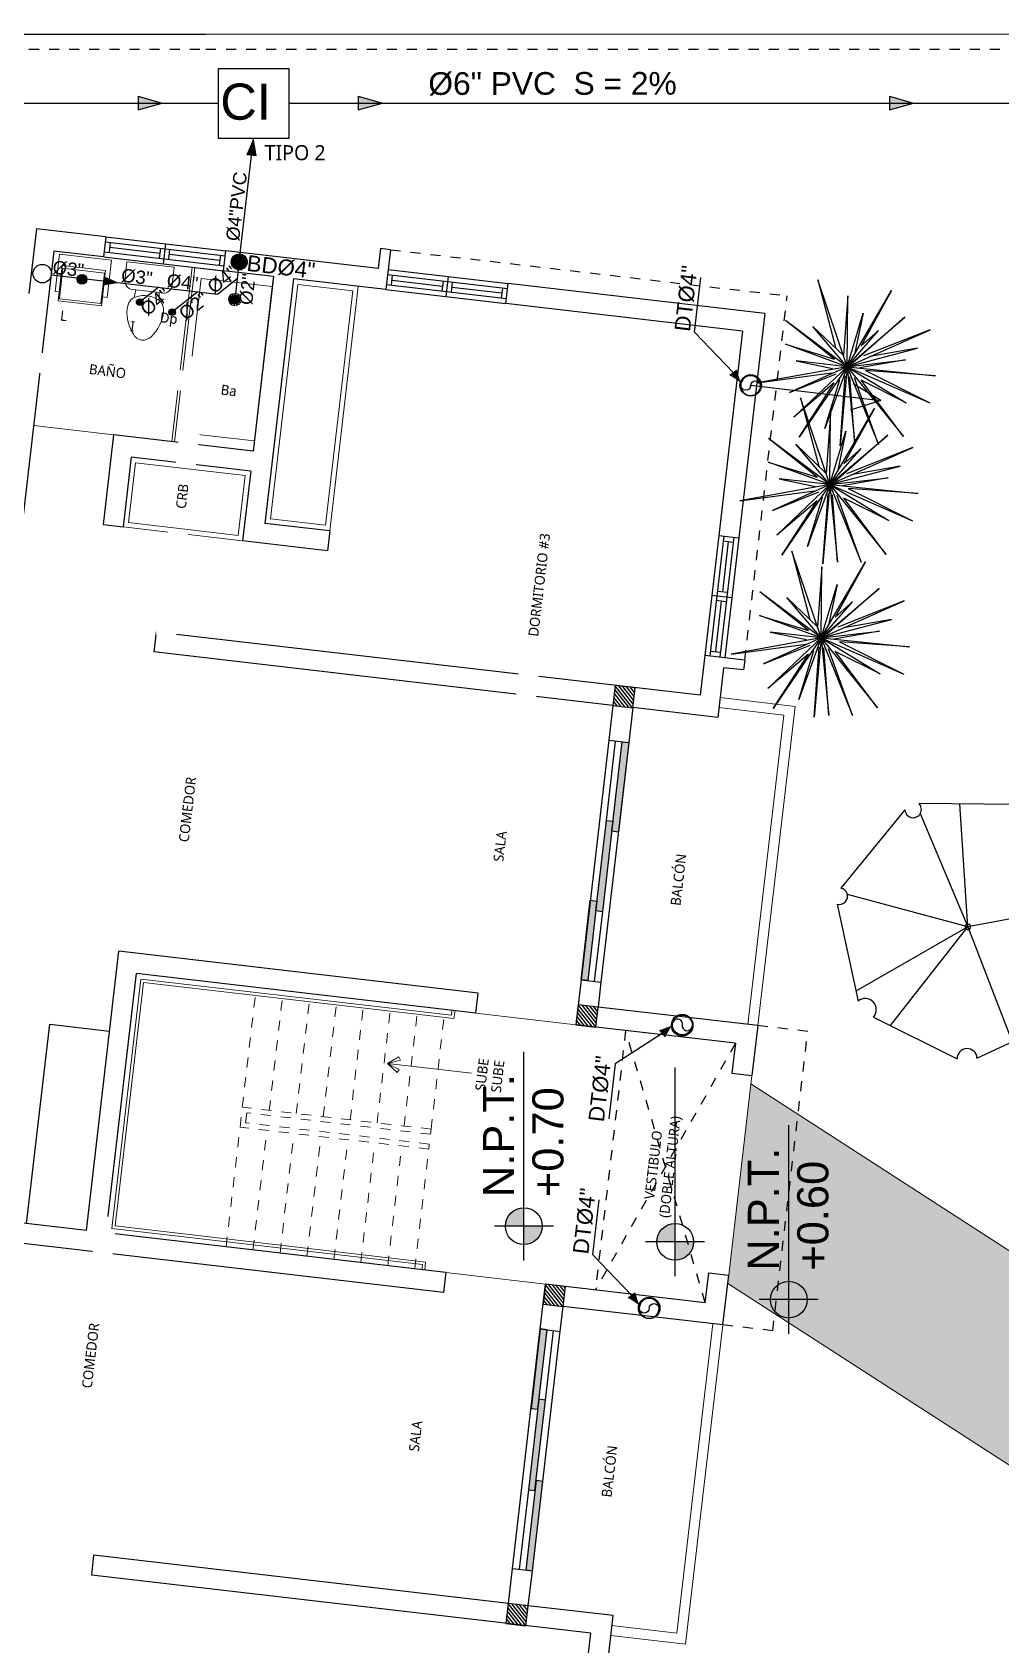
# Model space of a CAD drawing. Header units: feet. Extents: x 1019 to 2236, y -546 to 122.
# Drawn here: x 1063.75 to 1073.39, y 92.77 to 108.82 of the extents above; entities that cross this region are included whole.
import ezdxf

# ---------------------------------------------------------------- set-up
doc = ezdxf.new("R2010")
doc.units = ezdxf.units.FT
doc.header["$LTSCALE"] = 0.05
doc.header["$MEASUREMENT"] = 0
for name, pattern in [('DASHDOT', [25.4, 12.7, -6.35, 0, -6.35]), ('DASHED2', [0.375, 0.25, -0.125]), ('HIDDEN', [9.525, 6.35, -3.175])]:
    doc.linetypes.add(name, pattern=pattern)
for name, color, linetype, lineweight in [('A-GENM', 8, 'Continuous', 9), ('A-WALL', 7, 'Continuous', 25), ('arq-pisos', 251, 'Continuous', 5), ('closet', 8, 'Continuous', 5), ('COCINA', 8, 'Continuous', 25), ('escalera', 8, 'DASHED2', 0), ('FURN', 8, 'Continuous', 9), ('I-FURN', 8, 'Continuous', 0), ('None', 7, 'Continuous', 5), ('P-SANR-FIXT', 8, 'Continuous', 9)]:
    doc.layers.add(name, color=color, linetype=linetype, lineweight=lineweight)
for name, color, linetype in [('AGUASNEGRAS', 4, 'Continuous'), ('ANNDTTEXT', 2, 'Continuous'), ('columna', 9, 'Continuous'), ('PERT-VENT', 8, 'Continuous'), ('PISO', 8, 'Continuous'), ('SOLAR', 2, 'DASHDOT'), ('TEXTO', 2, 'Continuous'), ('TEXXT', 2, 'Continuous'), ('TXT', 2, 'Continuous'), ('VUELO', 8, 'HIDDEN')]:
    doc.layers.add(name, color=color, linetype=linetype)
doc.layers.add('PLANTS', color=7, linetype='Continuous', true_color=0x005716)
doc.styles.add('ads', font='trebuc.ttf', dxfattribs={"height": 0.14})
doc.styles.add('DAMIAN', font='arial.ttf', dxfattribs={"height": 0.12})
doc.styles.add('grd', font='arial.ttf', dxfattribs={"height": 0.15})
doc.styles.add('ROMAND', font='arial.ttf')

# ---------------------------------------------------------------- blocks, each defined once
blk = doc.blocks.new('ARBOL4')
at = {"layer": 'PLANTS'}
for p, q in [((-0.215225, 0.439234), (-0.445698, 0.173788)), ((-0.172006, 0.430212), (0, 0)), ((0.18998, 0.442934), (-0.157772, 0.457476)), ((0.465439, 0.126688), (0.258534, 0.409628)), ((0, 0), (0.381619, 0.241316)), ((-0.474293, 0.087687), (-0.409359, -0.263952)), ((0.392021, -0.274733), (0.48214, 0.055782)), ((0, 0), (-0.436626, -0.116299)), ((-0.37373, -0.251589), (0, 0)), ((0, 0), (-0.030926, -0.456175)), ((0.410256, -0.207857), (0, 0)), ((0, 0), (0.311329, -0.356352)), ((-0.375843, -0.309965), (-0.049034, -0.484529)), ((0.011921, -0.485418), (0.345337, -0.341692))]:
    blk.add_line(p, q, dxfattribs=at)
for centre, radius, start, end in [((-0.189074, 0.45647), 0.031319, 213.386078, 1.840691), ((0.228399, 0.434803), 0.03927, 168.050674, 320.127319), ((-0.47347, 0.135212), 0.047533, 269.007996, 54.248581), ((0.474388, 0.091377), 0.036427, 104.220505, 282.287354), ((0, 0), 0.01, 0, 180), ((0, 0), 0.01, 180, 0), ((-0.383672, -0.280455), 0.030531, 284.858551, 147.280869), ((0.371318, -0.310052), 0.04094, 59.622765, 230.608597), ((-0.018543, -0.484042), 0.030495, 357.413361, 180.915833)]:
    blk.add_arc(centre, radius, start, end, dxfattribs=at)
blk = doc.blocks.new('T36')
at = {"color": 86, "linetype": 'Continuous'}
for p, q in [((-0.0034, -0.0094), (-0.0541, 0.4721)), ((-0.0541, 0.4721), (-0.0034, 0.092)), ((-0.0034, -0.0094), (0.0979, 0.4721)), ((-0.0034, 0.092), (0.0979, 0.4721)), ((-0.0034, -0.0094), (-0.2936, 0.3918)), ((-0.2936, 0.3918), (-0.0795, 0.0666)), ((-0.0034, -0.0094), (0.3071, 0.3693)), ((0.3071, 0.3693), (0.0526, 0.0804)), ((-0.0034, -0.0094), (-0.1808, 0.3454)), ((-0.1808, 0.3454), (-0.083, 0.1007)), ((-0.0034, -0.0094), (-0.1048, 0.2947)), ((-0.1048, 0.2947), (-0.0107, 0.0594)), ((-0.0034, -0.0094), (0.1233, 0.3454)), ((0.1233, 0.3454), (0.0526, 0.0804)), ((-0.0034, -0.0094), (-0.3329, 0.244)), ((-0.3329, 0.244), (-0.0288, 0.0159)), ((-0.0034, -0.0094), (0.3767, 0.244)), ((0.3767, 0.244), (0.0473, 0.0413)), ((-0.0034, -0.0094), (-0.4596, 0.1426)), ((-0.4596, 0.1426), (-0.1302, 0.0413)), ((-0.0034, -0.0094), (-0.2315, 0.1173)), ((-0.2315, 0.1173), (-0.1302, 0.0413)), ((-0.0034, -0.0094), (0.4021, 0.1173)), ((0.4021, 0.1173), (0.0473, 0.0159)), ((-0.0034, -0.0094), (-0.3076, 0.0159)), ((-0.3076, 0.0159), (-0.0795, 0.0159)), ((-0.0034, -0.0094), (0.4274, 0.0413)), ((0.4274, 0.0413), (0.0473, -0.0094)), ((-0.0034, -0.0094), (-0.4343, -0.2629)), ((-0.0034, -0.0094), (-0.3836, -0.0854)), ((-0.3836, -0.0854), (-0.0585, -0.0418)), ((-0.0034, -0.0094), (-0.1808, -0.3896)), ((-0.0034, -0.0094), (-0.1808, -0.2375)), ((-0.1808, -0.2375), (-0.0585, -0.0418)), ((-0.0288, -0.0854), (-0.1808, -0.3896)), ((-0.0034, -0.0094), (-0.0541, -0.3642)), ((-0.0541, -0.3642), (-0.0288, -0.0854)), ((-0.0034, -0.0094), (0.1832, -0.4725)), ((-0.0034, -0.0094), (0.4274, -0.1868)), ((-0.0034, -0.0094), (0.0219, -0.2882)), ((-0.0034, -0.0094), (0.3514, -0.0601)), ((-0.0034, -0.0094), (0.1993, -0.2882)), ((-0.0034, -0.0094), (0.326, -0.2375)), ((0.0219, -0.2882), (0.0219, -0.0854)), ((0.1993, -0.2882), (0.0473, -0.0601)), ((0.1832, -0.4725), (0.0473, -0.0854)), ((0.3514, -0.0601), (0.0726, -0.0348)), ((0.4274, -0.1868), (0.0979, -0.0601)), ((0.0979, -0.0601), (0.326, -0.2375)), ((-0.4343, -0.2629), (-0.0887, -0.0901))]:
    blk.add_line(p, q, dxfattribs=at)
blk = doc.blocks.new('Arbol222')
at = {"layer": 'PLANTS', "lineweight": 15, "xscale": 1.5, "yscale": 1.5, "zscale": 1.5}
blk.add_blockref('T36', (0.005, 0.014), dxfattribs=at)
blk = doc.blocks.new('A$C7FF54E45')
at = {"layer": 'SOLAR', "linetype": 'Continuous', "ltscale": 0.15}
blk.add_lwpolyline([(66.124, 33.191), (34.853, 30.693), (7.642, 28.496), (3.32, 28.119), (3.338, 28.271), (7.63, 28.645), (34.841, 30.843), (66.26, 33.352), (68.078, 13.246), (60.53, 11.749), (47.102, 9.086), (34.373, 6.546), (24.073, 4.557), (22.007, 4.131), (9.481, 1.696), (-0.018, -0.156), (0, 0)], dxfattribs=at)
at = {"layer": 'SOLAR', "ltscale": 0.03}
blk.add_lwpolyline([(3.342, 28.196), (7.636, 28.57), (34.847, 30.768), (66.118, 33.265), (67.917, 13.367), (60.501, 11.896), (47.073, 9.233), (34.344, 6.693), (24.044, 4.704), (21.978, 4.278), (9.452, 1.843), (0, 0), (3.328, 28.184)], dxfattribs=at)
blk = doc.blocks.new('A$C04841795')
at = {"ltscale": 45}
h = blk.add_hatch(color=256, dxfattribs=at)
h.dxf.hatch_style = 1
h.paths.add_polyline_path([(0.1788, 0.2494), (0.1788, 0.1538), (0.2744, 0.1538, 0.414214)])
h.paths.add_polyline_path([(0.1788, 0.1538), (0.0832, 0.1538, 0.414214), (0.1788, 0.0582)])
at = {"layer": 'TXT', "ltscale": 45}
for p, q in [((0.1788, 0), (0.1788, 0.3075)), ((0, 0.1538), (1.0873, 0.1538))]:
    blk.add_line(p, q, dxfattribs=at)
blk.add_circle((0.1788, 0.1538), 0.0956, dxfattribs=at)
blk = doc.blocks.new('A$C15954AF6')
at = {"layer": 'P-SANR-FIXT'}
for p, q in [((0, 0.813), (1.75, 0.813)), ((0, 0.813), (0.001, 0.001)), ((1.75, 0.813), (1.75, 0)), ((1.75, 0.787), (0, 0.787)), ((0.102, 0.711), (1.648, 0.711)), ((0.102, 0.711), (0.102, 0)), ((1.648, 0.711), (1.649, 0)), ((1.434, 0.387), (1.523, 0.387)), ((1.523, 0.378), (1.434, 0.378)), ((1.434, 0.36), (1.523, 0.36)), ((1.523, 0.351), (1.434, 0.351)), ((1.434, 0.333), (1.523, 0.333)), ((1.523, 0.324), (1.434, 0.324)), ((1.649, 0), (0.001, 0)), ((1.649, 0), (1.75, 0))]:
    blk.add_line(p, q, dxfattribs=at)
for centre, radius, start, end in [((1.478, 0.355), 0.0635, 0.0472, 180.0472), ((1.478, 0.355), 0.0635, 0.0472, 180.0472), ((1.478, 0.355), 0.0635, 180.0472, 0.0472), ((1.478, 0.355), 0.0635, 180.0472, 0.0472), ((1.434, 0.383), 0.00444, 90.0472, 270.0472), ((1.434, 0.355), 0.00444, 90.0472, 270.0472), ((1.434, 0.328), 0.00444, 90.0472, 270.0472), ((1.523, 0.383), 0.00444, 270.0472, 90.0472), ((1.523, 0.355), 0.00444, 270.0472, 90.0472), ((1.523, 0.328), 0.00444, 270.0472, 90.0472)]:
    blk.add_arc(centre, radius, start, end, dxfattribs=at)
blk = doc.blocks.new('bath_sink_6127 - bath_sink_6127-V2-Nivel 1')
at = {"layer": 'I-FURN'}
for p, q in [((0.293, 0.297), (-0.127, 0.297)), ((-0.127, 0.297), (-0.127, -0.29)), ((0.395, 0.244), (-0.005, 0.244)), ((-0.005, 0.244), (-0.005, -0.245)), ((0.025, -0.234), (0.025, 0.233)), ((0.025, 0.233), (0.369, 0.233)), ((0.293, 0.244), (0.293, 0.297)), ((0.369, 0.233), (0.369, -0.234)), ((0.395, -0.245), (0.395, 0.244)), ((0.293, -0.29), (-0.127, -0.29)), ((-0.005, -0.245), (0.395, -0.245)), ((0.369, -0.234), (0.025, -0.234)), ((0.293, -0.29), (0.293, -0.245))]:
    blk.add_line(p, q, dxfattribs=at)
blk = doc.blocks.new('Toilet_-_Tank_-_3D_4840 - 17_ High_ Seat Not Visible-536545-Nivel 1')
at = {"layer": 'P-SANR-FIXT'}
for p, q in [((0.248, 0.489), (-0.248, 0.489)), ((-0.248, 0.489), (-0.248, 0.298)), ((0.248, 0.298), (0.248, 0.489)), ((-0.159, 0.21), (-0.123, 0.21)), ((-0.123, 0.21), (-0.132, 0.127)), ((-0.123, 0.21), (0.123, 0.21)), ((0.132, 0.127), (0.123, 0.21)), ((0.123, 0.21), (0.159, 0.21))]:
    blk.add_line(p, q, dxfattribs=at)
for centre, radius, start, end in [((-0.159, 0.298), 0.0889, 180, 270), ((0.159, 0.298), 0.0889, 270, 360), ((-0.023, 0.008), 0.167, 151.0596, 182.709), ((-0.083, 0.041), 0.0995, 119.8981, 151.0596), ((0, -0.104), 0.266, 90.1019, 119.8981), ((0, -0.104), 0.266, 60.1019, 89.8981), ((0.083, 0.041), 0.0995, 28.9404, 60.1019), ((0.023, 0.008), 0.167, 357.291, 28.9404), ((0.25, 0.021), 0.441, 182.709, 218.5058), ((-0.25, 0.021), 0.441, 321.4942, 357.291), ((0.011, -0.169), 0.136, 218.5058, 265.219), ((-0.011, -0.169), 0.136, 274.781, 321.4942)]:
    blk.add_arc(centre, radius, start, end, dxfattribs=at)
blk = doc.blocks.new('A$C6DF15AF1')
for points in [[(1.603, 0.133), (2.4, 0.133), (2.4, 0.2), (1.603, 0.2)], [(0, 0), (0.896, 0), (0.896, 0.067), (0, 0.067)], [(0.796, 0.067), (1.703, 0.067), (1.703, 0.133), (0.796, 0.133)]]:
    blk.add_hatch(color=256).paths.add_polyline_path(points)
at = {"layer": 'PERT-VENT', "extrusion": (-6.28888e-16, -1.94037e-15, -1)}
for points in [[(-1.603, 0.133), (-2.4, 0.133), (-2.4, 0.2), (-1.603, 0.2)], [(0, 0), (-0.896, 0), (-0.896, 0.067), (0, 0.067)], [(-0.796, 0.067), (-1.703, 0.067), (-1.703, 0.133), (-0.796, 0.133)]]:
    blk.add_lwpolyline(points, close=True, dxfattribs=at)
at = {"layer": 'PISO'}
for p, q in [((0, 0.2), (2.4, 0.2)), ((0, 0), (2.4, 0))]:
    blk.add_line(p, q, dxfattribs=at)
at = {"layer": 'PISO', "extrusion": (-6.28888e-16, -1.94037e-15, -1)}
for p, q in [((0.796, 0.133), (0, 0.133)), ((1.703, 0.067), (2.4, 0.067))]:
    blk.add_line(p, q, dxfattribs=at)
blk = doc.blocks.new('A$C72735B25')
at = {"layer": 'PERT-VENT', "extrusion": (-1.27878e-17, -1.31713e-15, -1)}
for p, q in [((0, 0), (0, 1.203)), ((0.05, 0), (0.05, 1.203)), ((0.1, 0.648), (0.1, 1.149)), ((0.15, 0), (0.15, 1.203)), ((0.2, 0), (0.2, 1.203)), ((0.15, 0.648), (0.05, 0.648)), ((0.2, 0.602), (0, 0.602)), ((0.15, 0.555), (0.05, 0.555)), ((0.1, 0.05), (0.1, 0.555)), ((0.05, 0.05), (0.15, 0.05))]:
    blk.add_line(p, q, dxfattribs=at)
at = {"layer": 'PERT-VENT', "extrusion": (-1.27878e-17, 1.31713e-15, -1)}
blk.add_line((0.05, 1.153), (0.15, 1.153), dxfattribs=at)
blk = doc.blocks.new('A$C206B62E9')
at = {"color": 2}
blk.add_circle((0.125, 0.125), 0.125, dxfattribs=at)
for centre, start, end in [((0.063, 0.129), 356.4536, 176.4536), ((0.187, 0.121), 176.4536, 356.4536)]:
    blk.add_arc(centre, 0.0625, start, end, dxfattribs=at)
blk = doc.blocks.new('A$C012446DC')
at = {"layer": 'PISO'}
h = blk.add_hatch(dxfattribs=at)
h.set_pattern_fill('ANSI31', color=256, scale=0.008571, angle=180)
h.set_pattern_definition([(225, (206536.064322, 1154820.960068), (0.0192434059784, -0.0192434059784), [])])
h.paths.add_polyline_path([(0, 0), (0.2, 0), (0.2, 0.2), (0, 0.2)])
at = {"layer": 'columna'}
blk.add_lwpolyline([(0.2, 0.2), (0, 0.2), (0, 0), (0.2, 0)], close=True, dxfattribs=at)
blk = doc.blocks.new('A$C387E0859')
for p in [(0, 8.7), (3.2, 8.7), (0, 0), (3.2, 0), (6, 0), (9.2, 0)]:
    blk.add_blockref('A$C012446DC', p)
blk = doc.blocks.new('A$C074D4DC8')
at = {"layer": 'FURN'}
blk.add_line((0.042, 0.342), (0.042, -0.198), dxfattribs=at)
for points in [[(0.042, 0.342), (-0.008, 0.274), (0.012, 0.262), (0.042, 0.342)], [(0.042, 0.342), (0.092, 0.274), (0.072, 0.262), (0.042, 0.342)]]:
    blk.add_lwpolyline(points, dxfattribs=at)

msp = doc.modelspace()

# ---------------------------------------------------------------- hatches: boundary and pattern name
at = {"layer": 'AGUASNEGRAS'}
for points in [[(1064.807, 108.046), (1065.047, 108.115), (1064.807, 108.184)], [(1066.997, 108.046), (1067.237, 108.115), (1066.997, 108.184)], [(1072.281, 108.046), (1072.521, 108.115), (1072.281, 108.184)], [(1065.891, 107.598), (1065.953, 107.748), (1065.98, 107.588)], [(1064.48, 106.379), (1064.595, 106.33), (1064.472, 106.31)]]:
    msp.add_hatch(color=256, dxfattribs=at).paths.add_polyline_path(points)
at = {"layer": 'AGUASNEGRAS', "ltscale": 3}
h = msp.add_hatch(color=256, dxfattribs=at)
h.dxf.hatch_style = 1
edge = h.paths.add_edge_path()
edge.add_arc((1065.812, 106.533), 0.0795, 83.357, 443.357)
h = msp.add_hatch(color=256, dxfattribs=at)
h.dxf.hatch_style = 1
edge = h.paths.add_edge_path()
edge.add_arc((1064.248, 106.36), 0.0474, 83.357, 443.357)
h = msp.add_hatch(color=256, dxfattribs=at)
h.dxf.hatch_style = 1
edge = h.paths.add_edge_path()
edge.add_arc((1064.822, 106.133), 0.0332, 83.357, 443.357)
h = msp.add_hatch(color=256, dxfattribs=at)
h.dxf.hatch_style = 1
edge = h.paths.add_edge_path()
edge.add_arc((1065.767, 106.159), 0.0474, 173.357, 533.357)
h = msp.add_hatch(color=256, dxfattribs=at)
h.dxf.hatch_style = 1
edge = h.paths.add_edge_path()
edge.add_arc((1065.144, 106.034), 0.0332, 173.357, 533.357)
at = {"layer": 'arq-pisos'}
h = msp.add_hatch(dxfattribs=at)
h.set_pattern_fill('AR-HBONE', color=256, scale=0.06, angle=90)
h.set_pattern_definition([(135, (856.79267, 405.36653), (-0.33941125, 5e-17), [0.72, -0.24]), (225, (856.62297, 405.53623), (-0.33941125, 5e-17), [0.72, -0.24])])
edge = h.paths.add_edge_path()
edge.add_line((1103.57, 105.028), (1103.832, 105.837))
edge.add_line((1103.832, 105.837), (1102.289, 106.336))
edge.add_line((1102.289, 106.336), (1097.934, 92.887))
edge.add_arc((1096.983, 93.195), 1, 270.0737, 342.057, ccw=False)
edge.add_line((1096.984, 92.195), (1087.178, 92.183))
edge.add_line((1087.178, 92.183), (1087.178, 95.352))
edge.add_line((1087.178, 95.352), (1085.174, 95.349))
edge.add_line((1085.174, 95.349), (1085.178, 92.179))
edge.add_line((1085.178, 92.179), (1080.465, 92.173))
edge.add_line((1080.465, 92.173), (1070.904, 98.35))
edge.add_line((1070.904, 98.35), (1070.673, 96.364))
edge.add_line((1070.673, 96.364), (1079.234, 90.832))
edge.add_arc((1079.777, 91.672), 1, 237.1316, 270.0737)
edge.add_line((1079.778, 90.672), (1080.467, 90.671))
edge.add_line((1080.467, 90.671), (1087.644, 90.68))
edge.add_line((1087.644, 90.68), (1087.644, 90.682))
edge.add_line((1087.644, 90.682), (1096.14, 90.693))
edge.add_line((1096.14, 90.693), (1096.327, 89.549))
edge.add_arc((1097.314, 89.71), 1, 189.2909, 252.057)
edge.add_line((1097.006, 88.759), (1116.044, 82.594))
edge.add_line((1116.044, 82.594), (1116.352, 83.545))
edge.add_line((1116.352, 83.545), (1097.89, 89.524))
edge.add_line((1097.89, 89.524), (1102.974, 105.221))
edge.add_line((1102.974, 105.221), (1103.57, 105.028))
h.paths.add_polyline_path([(1106.587, 104.944), (1106.325, 104.136), (1107.543, 103.742), (1109.073, 108.502), (1108.705, 108.621), (1108.219, 108.623), (1106.986, 104.815)])
at = {"layer": 'TEXTO'}
for points in [[(1070.801, 105.333), (1070.763, 105.456), (1070.692, 105.407)], [(1070.801, 105.333), (1070.763, 105.456), (1070.692, 105.407)], [(1070.116, 98.931), (1070.051, 98.82), (1069.993, 98.884)], [(1070.116, 98.931), (1070.051, 98.82), (1069.993, 98.884)], [(1069.791, 96.148), (1069.753, 96.271), (1069.681, 96.222)], [(1069.791, 96.148), (1069.753, 96.271), (1069.681, 96.222)]]:
    msp.add_hatch(color=2, dxfattribs=at).paths.add_polyline_path(points)

# ---------------------------------------------------------------- linework, layer by layer
at = {"layer": 'A-GENM'}
for p, q in [((1071.231, 102.021), (1070.585, 102.097)), ((1071.342, 102.109), (1070.597, 102.196)), ((1070.972, 98.931), (1071.342, 102.109)), ((1070.872, 98.942), (1071.231, 102.021)), ((1064.615, 99.671), (1064.615, 99.671)), ((1070.525, 95.962), (1070.167, 92.883)), ((1070.625, 95.951), (1070.254, 92.772)), ((1070.167, 92.883), (1069.521, 92.958)), ((1070.254, 92.772), (1069.509, 92.859))]:
    msp.add_line(p, q, dxfattribs=at)
at = {"layer": 'A-GENM', "extrusion": (7.74729e-15, 7.31823e-14, -1)}
for p, q in [((1070.904, 98.35), (1080.465, 92.173)), ((1070.673, 96.364), (1079.234, 90.832))]:
    msp.add_line(p, q, dxfattribs=at)
at = {"layer": 'A-WALL'}
for p, q in [((1063.794, 106.864), (1063.718, 106.219)), ((1064.485, 106.784), (1063.794, 106.864)), ((1063.969, 106.642), (1063.663, 104.01)), ((1064.462, 106.585), (1063.969, 106.642)), ((1067.195, 106.468), (1065.68, 106.644)), ((1067.317, 106.655), (1067.218, 106.667)), ((1066.152, 106.388), (1065.657, 106.446)), ((1066.152, 106.388), (1065.95, 104.65)), ((1066.351, 106.365), (1066.067, 103.931)), ((1067.271, 106.258), (1066.351, 106.365)), ((1071.042, 106.02), (1068.489, 106.317)), ((1070.82, 105.844), (1068.466, 106.119)), ((1071.042, 106.02), (1070.782, 103.788)), ((1070.82, 105.844), (1070.584, 103.811)), ((1064.561, 104.812), (1064.457, 103.918)), ((1065.95, 104.65), (1064.561, 104.812)), ((1064.737, 104.59), (1064.656, 103.895)), ((1065.926, 104.451), (1064.737, 104.59)), ((1065.926, 104.451), (1065.845, 103.756)), ((1064.457, 103.918), (1064.656, 103.895)), ((1066.713, 103.856), (1066.067, 103.931)), ((1066.69, 103.658), (1065.845, 103.756)), ((1066.713, 103.856), (1066.69, 103.658)), ((1064.985, 102.849), (1064.962, 102.651)), ((1070.398, 102.219), (1064.985, 102.849)), ((1069.531, 102.119), (1064.962, 102.651)), ((1070.444, 102.616), (1070.398, 102.219)), ((1070.632, 102.494), (1070.574, 101.997)), ((1070.842, 102.57), (1070.83, 102.471)), ((1069.531, 102.119), (1069.49, 101.771)), ((1069.729, 102.096), (1069.689, 101.748)), ((1070.574, 101.997), (1069.729, 102.096)), ((1069.49, 101.771), (1069.689, 101.748)), ((1064.291, 96.89), (1064.615, 99.671)), ((1068.19, 99.254), (1064.615, 99.671)), ((1064.489, 96.867), (1064.79, 99.449)), ((1068.167, 99.056), (1064.79, 99.449)), ((1069.213, 99.387), (1069.161, 98.94)), ((1069.213, 99.387), (1069.411, 99.364)), ((1068.167, 99.056), (1068.19, 99.254)), ((1069.411, 99.364), (1069.382, 99.116)), ((1070.972, 98.931), (1069.382, 99.116)), ((1070.75, 98.755), (1069.161, 98.94)), ((1070.972, 98.931), (1070.914, 98.434)), ((1070.75, 98.755), (1070.715, 98.457)), ((1070.715, 98.457), (1070.914, 98.434)), ((1064.291, 96.89), (1058.828, 97.526)), ((1067.843, 96.275), (1060.394, 97.142)), ((1067.867, 96.473), (1064.489, 96.867)), ((1067.867, 96.473), (1064.489, 96.867)), ((1067.867, 96.473), (1067.843, 96.275)), ((1068.808, 95.911), (1068.86, 96.358)), ((1070.449, 96.172), (1068.86, 96.358)), ((1070.449, 96.172), (1070.484, 96.47)), ((1070.484, 96.47), (1070.682, 96.447)), ((1070.625, 95.951), (1070.682, 96.447)), ((1069.006, 95.887), (1069.035, 96.136)), ((1070.625, 95.951), (1069.035, 96.136)), ((1068.808, 95.911), (1069.006, 95.887)), ((1064.344, 93.46), (1064.367, 93.659)), ((1068.49, 93.179), (1064.367, 93.659)), ((1069.311, 92.882), (1064.344, 93.46)), ((1068.49, 93.179), (1068.53, 93.527)), ((1068.53, 93.527), (1068.729, 93.504)), ((1068.688, 93.156), (1068.729, 93.504)), ((1069.533, 93.058), (1068.688, 93.156)), ((1069.475, 92.561), (1069.533, 93.058)), ((1069.264, 92.485), (1069.311, 92.882))]:
    msp.add_line(p, q, dxfattribs=at)
at = {"layer": 'A-WALL', "extrusion": (1.30764e-15, -1.57985e-16, -1)}
for p, q in [((1064.485, 106.784), (1064.462, 106.585)), ((1065.657, 106.446), (1065.68, 106.644)), ((1068.466, 106.119), (1068.489, 106.317))]:
    msp.add_line(p, q, dxfattribs=at)
at = {"layer": 'A-WALL', "extrusion": (1.30977e-15, -1.39667e-16, -1)}
for p, q in [((1067.218, 106.667), (1067.195, 106.468)), ((1067.317, 106.655), (1067.271, 106.258))]:
    msp.add_line(p, q, dxfattribs=at)
at = {"layer": 'A-WALL', "extrusion": (1.99087e-15, 3.82707e-16, -1)}
for p, q in [((1070.584, 103.811), (1070.782, 103.788)), ((1070.643, 102.593), (1070.444, 102.616))]:
    msp.add_line(p, q, dxfattribs=at)
at = {"layer": 'A-WALL', "extrusion": (1.993e-15, 4.01025e-16, -1)}
for p, q in [((1070.584, 103.811), (1070.782, 103.788)), ((1070.584, 103.811), (1070.782, 103.788)), ((1070.842, 102.57), (1070.444, 102.616)), ((1070.83, 102.471), (1070.632, 102.494))]:
    msp.add_line(p, q, dxfattribs=at)
at = {"layer": 'AGUASNEGRAS', "ltscale": 3}
for p, q in [((1059.163, 108.115), (1065.605, 108.115)), ((1066.305, 108.115), (1073.679, 108.115)), ((1065.812, 106.533), (1065.955, 107.763)), ((1065.803, 106.454), (1065.761, 106.096)), ((1063.943, 106.406), (1065.596, 106.214)), ((1065.011, 106.282), (1064.796, 106.112)), ((1065.596, 106.214), (1065.793, 106.37)), ((1065.4, 106.237), (1065.118, 106.014))]:
    msp.add_line(p, q, dxfattribs=at)
at = {"layer": 'AGUASNEGRAS'}
msp.add_lwpolyline([(1065.605, 107.763), (1065.605, 108.46), (1066.305, 108.46), (1066.305, 107.763)], close=True, dxfattribs=at)
for points in [[(1064.807, 108.184), (1064.807, 108.046), (1065.047, 108.115)], [(1064.807, 108.184), (1065.047, 108.115)], [(1066.997, 108.184), (1066.997, 108.046), (1067.237, 108.115)], [(1066.997, 108.184), (1067.237, 108.115)], [(1065.98, 107.588), (1065.891, 107.598), (1065.953, 107.748)], [(1065.98, 107.588), (1065.953, 107.748)], [(1064.472, 106.31), (1064.48, 106.379), (1064.595, 106.33)], [(1064.472, 106.31), (1064.595, 106.33)]]:
    msp.add_lwpolyline(points, dxfattribs=at)
at = {"layer": 'AGUASNEGRAS', "elevation": 0}
for points in [[(1072.281, 108.184), (1072.281, 108.046), (1072.521, 108.115)], [(1072.281, 108.184), (1072.521, 108.115)]]:
    msp.add_lwpolyline(points, dxfattribs=at)
at = {"layer": 'AGUASNEGRAS', "ltscale": 3}
for centre, radius in [((1065.812, 106.533), 0.0795), ((1063.852, 106.417), 0.092), ((1064.248, 106.36), 0.0474), ((1064.822, 106.133), 0.0332), ((1065.767, 106.159), 0.0474), ((1065.144, 106.034), 0.0332)]:
    msp.add_circle(centre, radius, dxfattribs=at)
at = {"layer": 'ANNDTTEXT', "ltscale": 0.5}
for centre in [(1070.901, 105.305), (1070.901, 105.305), (1070.22, 98.935), (1070.22, 98.935), (1069.891, 96.12), (1069.891, 96.12)]:
    msp.add_circle(centre, 0.107, dxfattribs=at)
at = {"layer": 'closet'}
for p, q in [((1066.996, 106.29), (1066.713, 103.856)), ((1064.561, 104.812), (1063.767, 104.904)), ((1064.656, 103.895), (1065.845, 103.756)), ((1067.923, 99.034), (1064.834, 99.394)), ((1067.949, 99.001), (1064.86, 99.36)), ((1067.923, 99.034), (1067.929, 99.084)), ((1067.949, 99.001), (1067.959, 99.08)), ((1068.167, 99.056), (1069.161, 98.94)), ((1070.682, 96.447), (1070.914, 98.434)), ((1067.634, 96.551), (1067.628, 96.501)), ((1067.667, 96.577), (1067.658, 96.498)), ((1067.867, 96.473), (1068.86, 96.358))]:
    msp.add_line(p, q, dxfattribs=at)
msp.add_lwpolyline([(1066.669, 103.912), (1066.941, 106.246), (1066.395, 106.31), (1066.123, 103.975)], close=True, dxfattribs=at)
at = {"layer": 'COCINA'}
for p, q in [((1063.695, 96.959), (1063.926, 98.946)), ((1063.926, 98.946), (1064.522, 98.876))]:
    msp.add_line(p, q, dxfattribs=at)
at = {"layer": 'escalera'}
for p, q in [((1065.843, 98.118), (1065.982, 99.31)), ((1066.111, 98.087), (1066.25, 99.279)), ((1066.38, 98.056), (1066.518, 99.248)), ((1066.648, 98.025), (1066.787, 99.217)), ((1066.916, 97.993), (1067.055, 99.185)), ((1067.184, 97.962), (1067.323, 99.154)), ((1067.452, 97.931), (1067.591, 99.123)), ((1067.721, 97.9), (1067.859, 99.092)), ((1065.82, 97.92), (1065.843, 98.118)), ((1067.721, 97.9), (1065.843, 98.118)), ((1065.876, 97.964), (1065.887, 98.063)), ((1067.703, 97.751), (1065.876, 97.964)), ((1067.715, 97.85), (1065.887, 98.063)), ((1065.681, 96.728), (1065.82, 97.92)), ((1067.697, 97.701), (1065.82, 97.92)), ((1065.949, 96.697), (1066.088, 97.888)), ((1066.218, 96.665), (1066.356, 97.857)), ((1066.486, 96.634), (1066.625, 97.826)), ((1066.754, 96.603), (1066.893, 97.795)), ((1067.022, 96.572), (1067.161, 97.764)), ((1067.715, 97.85), (1067.721, 97.9)), ((1067.29, 96.54), (1067.429, 97.732)), ((1067.559, 96.509), (1067.697, 97.701)), ((1067.697, 97.701), (1067.703, 97.751))]:
    msp.add_line(p, q, dxfattribs=at)
at = {"layer": 'TEXTO', "color": 2}
for p, q in [((1070.341, 105.833), (1070.405, 106.38)), ((1070.341, 105.833), (1070.405, 106.38)), ((1070.727, 105.432), (1070.341, 105.833)), ((1070.727, 105.432), (1070.341, 105.833)), ((1070.692, 105.407), (1070.763, 105.456)), ((1070.692, 105.407), (1070.763, 105.456)), ((1070.901, 105.305), (1072.195, 105.153)), ((1070.021, 98.852), (1069.553, 98.551)), ((1070.021, 98.852), (1069.553, 98.551)), ((1069.993, 98.884), (1070.051, 98.82)), ((1069.993, 98.884), (1070.051, 98.82)), ((1069.553, 98.551), (1069.489, 98.003)), ((1069.553, 98.551), (1069.489, 98.003)), ((1069.33, 96.648), (1069.394, 97.195)), ((1069.33, 96.648), (1069.394, 97.195)), ((1069.716, 96.246), (1069.33, 96.648)), ((1069.716, 96.246), (1069.33, 96.648)), ((1069.681, 96.222), (1069.753, 96.271)), ((1069.681, 96.222), (1069.753, 96.271))]:
    msp.add_line(p, q, dxfattribs=at)
for points in [[(1072.195, 105.153), (1071.921, 105.319)], [(1072.195, 105.153), (1071.89, 105.056)]]:
    msp.add_lwpolyline(points, dxfattribs=at)
at = {"layer": 'VUELO', "ltscale": 0.02}
for p, q in [((1067.317, 106.655), (1071.264, 106.196)), ((1070.842, 102.57), (1071.264, 106.196)), ((1071.468, 98.873), (1070.972, 98.931)), ((1069.657, 98.882), (1069.356, 96.3)), ((1070.75, 98.755), (1069.356, 96.3)), ((1070.449, 96.172), (1069.657, 98.882)), ((1071.121, 95.893), (1071.468, 98.873)), ((1071.121, 95.893), (1070.625, 95.951))]:
    msp.add_line(p, q, dxfattribs=at)

# ---------------------------------------------------------------- block references
for name, p, rotation in [('A$C72735B25', (1064.485, 106.784), 263.3570126603742), ('A$C15954AF6', (1065.95, 104.65), 83.35701266037424), ('A$C6DF15AF1', (1068.729, 93.504), 83.35701266037424)]:
    msp.add_blockref(name, p, dxfattribs=dict(rotation=rotation))
at = {"xscale": -1}
for name, p, rotation in [('A$C72735B25', (1067.271, 106.258), 263.3570126603743), ('A$C72735B25', (1070.584, 103.811), 173.3570126603742), ('A$C6DF15AF1', (1069.689, 101.748), 83.35701266037424)]:
    msp.add_blockref(name, p, dxfattribs=dict(at, rotation=rotation))
at = {"ltscale": 45, "xscale": 1.911, "yscale": 1.911, "zscale": 1.911, "rotation": 90}
for p in [(1068.938, 96.593), (1070.443, 96.436), (1071.574, 95.861), (1071.574, 95.861)]:
    msp.add_blockref('A$C04841795', p, dxfattribs=at)
at = {"layer": 'FURN', "xscale": 1.562499999999974, "yscale": 1.562499999999974, "zscale": 1.562499999999974, "rotation": 83.35701266038281}
msp.add_blockref('A$C074D4DC8', (1067.809, 98.428), dxfattribs=at)
at = {"layer": 'I-FURN', "xscale": 0.8877811220785605, "yscale": 0.8877811220785605, "zscale": 0.8877811220785605, "rotation": 263.4042073525034}
msp.add_blockref('bath_sink_6127 - bath_sink_6127-V2-Nivel 1', (1064.267, 106.468), dxfattribs=at)
at = {"layer": 'None', "lineweight": 15}
for name, p, xscale, yscale, zscale, rotation in [('Arbol222', (1071.861, 105.49), 1.215642893999407, 1.215642893999407, 1.215642893999407, 258.1903459937138), ('Arbol222', (1071.69, 104.316), 1.215642893999407, 1.215642893999407, 1.215642893999407, 258.1903459937138), ('Arbol222', (1071.603, 102.79), 1.215642893999407, 1.215642893999407, 1.215642893999407, 258.1903459937138), ('ARBOL4', (1073.061, 99.914), 2.714450404586388, 2.714450404586388, 2.714450404586388, 258.7903459937169), ('ARBOL4', (1071.212, 91.005), 3.487943930335798, 3.487943930335798, 3.487943930335798, 258.7903459937169)]:
    msp.add_blockref(name, p, dxfattribs=dict(at, xscale=xscale, yscale=yscale, zscale=zscale, rotation=rotation))
at = {"layer": 'PISO', "rotation": 168.7903459937098}
msp.add_blockref('A$C7FF54E45', (1127.14, 108.559), dxfattribs=at)
at = {"layer": 'TEXTO', "color": 2}
for p, xscale, yscale, zscale, rotation in [((1070.987, 105.193), -0.7874921249995418, 0.7874921249995168, 0.7874921249995168, 353.329375117482), ((1070.987, 105.193), -0.7874921249995418, 0.7874921249995168, 0.7874921249995168, 353.329375117482), ((1070.33, 99.024), 0.7874921249994792, 0.7874921249994792, 0.7874921249994792, 173.329375117521), ((1070.33, 99.024), 0.7874921249994792, 0.7874921249994792, 0.7874921249994792, 173.329375117521), ((1069.977, 96.007), -0.7874921249995418, 0.7874921249995168, 0.7874921249995168, 353.329375117482), ((1069.977, 96.007), -0.7874921249995418, 0.7874921249995168, 0.7874921249995168, 353.329375117482)]:
    msp.add_blockref('A$C206B62E9', p, dxfattribs=dict(at, xscale=xscale, yscale=yscale, zscale=zscale, rotation=rotation))

# ---------------------------------------------------------------- texts
at = {"layer": 'TEXTO', "insert": (1066.127, 107.944), "char_height": 0.36, "width": 5.03948, "attachment_point": 9, "style": 'grd'}
msp.add_mtext('CI', dxfattribs=at)
at = {"layer": 'TEXXT', "style": 'DAMIAN'}
for s, insert, char_height, width, attachment_point, rotation in [('%%C6" PVC  S = 2%', (1067.694, 108.422, -3), 0.22589, 3.50414, 1, 0.0552), (' %%C4"PVC', (1065.759, 107.437), 0.132, 3.4848, 3, 83.357), (' BD%%C4"', (1066.575, 106.524), 0.1584, 4.18176, 3, 353.357), (' %%C3"', (1064.274, 106.513), 0.132, 3.4848, 3, 353.357), (' %%C3"', (1064.956, 106.433), 0.132, 3.4848, 3, 353.357), (' %%C4"', (1065.723, 106.506), 0.132, 3.4848, 3, 38.357), (' DT%%C4"', (1070.295, 105.773), 0.156, 3.7752, 7, 83.3294), (' DT%%C4"', (1070.295, 105.773), 0.156, 3.7752, 7, 83.3294), (' %%C4"', (1065.057, 106.285), 0.132, 3.4848, 3, 38.357), (' %%C4"', (1065.41, 106.381), 0.132, 3.4848, 3, 353.357), (' %%C2"', (1065.845, 106.424), 0.132, 3.4848, 3, 83.357), (' %%C2"', (1065.44, 106.242), 0.132, 3.4848, 3, 38.357), (' DT%%C4"', (1069.522, 98.619), 0.156, 3.7752, 9, 83.3294), (' DT%%C4"', (1069.522, 98.619), 0.156, 3.7752, 9, 83.3294), (' DT%%C4"', (1069.284, 96.588), 0.156, 3.7752, 7, 83.3294), (' DT%%C4"', (1069.284, 96.588), 0.156, 3.7752, 7, 83.3294)]:
    msp.add_mtext(s, dxfattribs=dict(at, insert=insert, char_height=char_height, width=width, attachment_point=attachment_point, rotation=rotation))
at = {"layer": 'TXT', "ltscale": 45, "style": 'ROMAND'}
for s, p in [('N.P.T.', (1068.547, 97.223)), ('N.P.T.', (1068.547, 97.223)), ('+0.70', (1069.038, 97.223)), ('N.P.T.', (1071.182, 96.491)), ('N.P.T.', (1071.182, 96.491)), ('+0.60', (1071.674, 96.491))]:
    msp.add_text(s, height=0.3096, rotation=90, dxfattribs=at).set_placement(p)
at = {"layer": 'TXT', "insert": (1066.368, 107.696), "char_height": 0.15, "width": 3.84, "attachment_point": 2, "style": 'ads'}
msp.add_mtext('TIPO 2', dxfattribs=at)
at = {"layer": 'TXT', "char_height": 0.1, "width": 2.688, "attachment_point": 2, "style": 'ads'}
for s, insert, rotation in [(' L', (1064.054, 106.048), 353.2967), (' Dp', (1065.1, 106.025, 1.752), 353.2967), (' I', (1064.74, 105.945), 353.2967), ('SALA', (1068.357, 100.721), 83.357), ('BALCÓN', (1070.132, 100.389), 83.357), ('SUBE', (1068.178, 98.449), 83.357), ('SUBE', (1068.334, 98.431), 83.357), ('VESTIBULO\\P(DOBLE ALTURA)', (1069.882, 97.55), 83.357), ('SALA', (1067.517, 94.85), 83.357), ('BALCÓN', (1069.446, 94.499), 83.357)]:
    msp.add_mtext(s, dxfattribs=dict(at, insert=insert, rotation=rotation))

# ---------------------------------------------------------------- next in the draw order: texts
at = {"layer": 'TXT', "char_height": 0.1, "width": 2.688, "attachment_point": 2, "style": 'ads', "bg_fill": 2}
for s, insert, rotation in [('BAÑO', (1064.508, 105.495), 352.8543), ('DORMITORIO #3', (1068.747, 103.324), 83.357), ('COMEDOR', (1065.247, 101.088), 83.357), ('COMEDOR', (1064.283, 95.651), 83.357)]:
    msp.add_mtext(s, dxfattribs=dict(at, insert=insert, rotation=rotation))

# ---------------------------------------------------------------- next in the draw order: linework, layer by layer
at = {"layer": 'closet'}
for p, q in [((1064.545, 96.91), (1064.834, 99.394)), ((1064.578, 96.937), (1064.86, 99.36)), ((1067.634, 96.551), (1064.545, 96.91)), ((1067.667, 96.577), (1064.578, 96.937))]:
    msp.add_line(p, q, dxfattribs=at)

# ---------------------------------------------------------------- next in the draw order: block references
at = {"layer": 'P-SANR-FIXT', "xscale": 0.9549011219916655, "yscale": 0.9549011219916655, "zscale": 0.9549011219916655, "rotation": 353.4042073525055}
msp.add_blockref('Toilet_-_Tank_-_3D_4840 - 17_ High_ Seat Not Visible-536545-Nivel 1', (1064.877, 106.043), dxfattribs=at)

# ---------------------------------------------------------------- next in the draw order: texts
at = {"layer": 'TXT', "insert": (1065.195, 104.206), "char_height": 0.1, "width": 2.688, "attachment_point": 2, "rotation": 83.357, "style": 'ads', "bg_fill": 2}
msp.add_mtext('CRB', dxfattribs=at)
at = {"layer": 'TXT', "insert": (1065.697, 105.306), "char_height": 0.1, "width": 2.688, "attachment_point": 2, "rotation": 353.2967, "style": 'ads'}
msp.add_mtext(' Ba', dxfattribs=at)

# ---------------------------------------------------------------- next in the draw order: linework, layer by layer
at = {"layer": 'closet'}
msp.add_lwpolyline([(1065.802, 103.811), (1065.871, 104.407), (1064.781, 104.534), (1064.711, 103.938)], close=True, dxfattribs=at)

# ---------------------------------------------------------------- next in the draw order: block references
at = {"rotation": 83.35701266037229}
msp.add_blockref('A$C387E0859', (1068.665, 92.957), dxfattribs=at)

doc.saveas('drawing.dxf')
